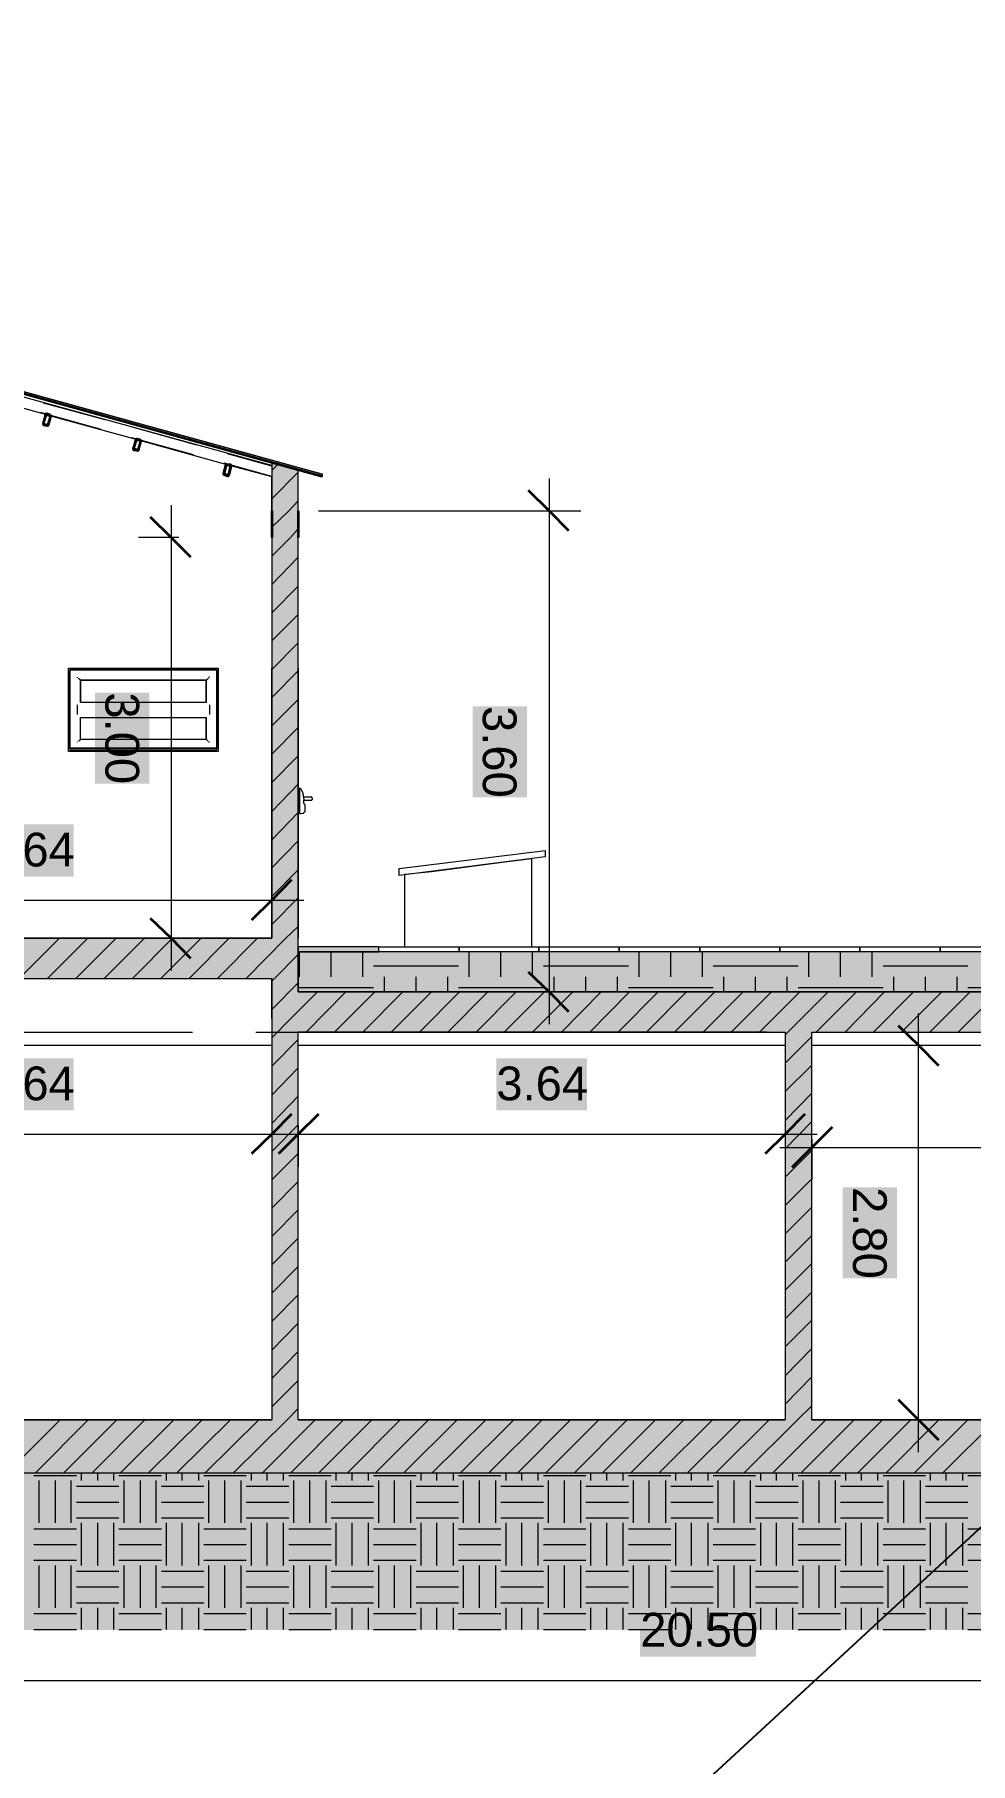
# Model space of a CAD drawing. Extents: x -187 to 52, y -9 to 65.
# Drawn here: x -132.64 to -125.65, y 44.52 to 57.44 of the extents above; entities that cross this region are included whole.
import ezdxf

# ---------------------------------------------------------------- set-up
doc = ezdxf.new("R2010")
doc.units = 0
doc.header["$MEASUREMENT"] = 0
for name, color, linetype in [('Cotas', 1, 'Continuous'), ('PDF4_Geometría', 7, 'Continuous'), ('PDF4_Texto', 7, 'Continuous')]:
    doc.layers.add(name, color=color, linetype=linetype)
doc.layers.add('PDF4_Rellenos sólidos', color=7, linetype='Continuous', true_color=0xffffff)
doc.styles.add('PDF Arial', font='arial.ttf')

msp = doc.modelspace()

# ---------------------------------------------------------------- hatches: boundary and pattern name
at = {"layer": 'PDF4_Rellenos sólidos', "transparency": 33554559}
h = msp.add_hatch(color=256, dxfattribs=at)
h.paths.add_polyline_path([(-132.558, 54.588), (-132.554, 54.583), (-132.554, 54.588)])
h.paths.add_polyline_path([(-132.554, 54.524), (-132.554, 54.528), (-132.571, 54.528)])
h.paths.add_polyline_path([(-132.524, 54.575), (-132.524, 54.566), (-132.52, 54.575)])
h.paths.add_polyline_path([(-132.575, 54.537), (-132.571, 54.533), (-132.571, 54.537)])
h.paths.add_polyline_path([(-132.567, 54.55), (-132.563, 54.562), (-132.567, 54.562)])
h.paths.add_polyline_path([(-132.571, 54.537), (-132.567, 54.55), (-132.571, 54.55)])
h.paths.add_polyline_path([(-132.529, 54.558), (-132.524, 54.554), (-132.524, 54.558)])
h.paths.add_polyline_path([(-132.516, 54.588), (-132.52, 54.588), (-132.52, 54.579)])
h.paths.add_polyline_path([(-132.563, 54.575), (-132.563, 54.566), (-132.558, 54.575)])
h.paths.add_polyline_path([(-132.533, 54.6), (-132.52, 54.596), (-132.52, 54.6)])
h.paths.add_polyline_path([(-132.533, 54.6), (-132.533, 54.605), (-132.55, 54.605)])
h = msp.add_hatch(color=256, dxfattribs=at)
h.paths.add_polyline_path([(-131.89, 54.385), (-131.89, 54.376), (-131.886, 54.385)])
h.paths.add_polyline_path([(-131.882, 54.338), (-131.882, 54.342), (-131.894, 54.342)])
h.paths.add_polyline_path([(-131.894, 54.368), (-131.89, 54.363), (-131.89, 54.368)])
h.paths.add_polyline_path([(-131.861, 54.338), (-131.861, 54.342), (-131.865, 54.342)])
h.paths.add_polyline_path([(-131.848, 54.389), (-131.844, 54.402), (-131.848, 54.402)])
h.paths.add_polyline_path([(-131.852, 54.372), (-131.848, 54.389), (-131.852, 54.389)])
h.paths.add_polyline_path([(-131.856, 54.355), (-131.852, 54.372), (-131.856, 54.372)])
h.paths.add_polyline_path([(-131.861, 54.342), (-131.856, 54.355), (-131.861, 54.355)])
h.paths.add_polyline_path([(-131.882, 54.402), (-131.877, 54.414), (-131.882, 54.414)])
h.paths.add_polyline_path([(-131.886, 54.402), (-131.886, 54.389), (-131.882, 54.402)])
h.paths.add_polyline_path([(-131.861, 54.414), (-131.848, 54.41), (-131.848, 54.414)])
h.paths.add_polyline_path([(-131.861, 54.414), (-131.861, 54.418), (-131.873, 54.418)])
h = msp.add_hatch(color=256, dxfattribs=at)
h.paths.add_polyline_path([(-131.188, 54.156), (-131.184, 54.152), (-131.184, 54.156)])
h.paths.add_polyline_path([(-131.192, 54.148), (-131.192, 54.152), (-131.205, 54.156), (-131.222, 54.156), (-131.209, 54.152)])
h.paths.add_polyline_path([(-131.188, 54.228), (-131.175, 54.224), (-131.175, 54.228)])
h.paths.add_polyline_path([(-131.226, 54.165), (-131.222, 54.16), (-131.222, 54.165)])
h.paths.add_polyline_path([(-131.209, 54.211), (-131.205, 54.224), (-131.209, 54.224)])
h.paths.add_polyline_path([(-131.213, 54.194), (-131.209, 54.211), (-131.213, 54.211)])
h.paths.add_polyline_path([(-131.218, 54.177), (-131.213, 54.194), (-131.218, 54.194)])
h.paths.add_polyline_path([(-131.222, 54.165), (-131.218, 54.177), (-131.222, 54.177)])
h = msp.add_hatch(color=256, dxfattribs=at)
h.paths.add_polyline_path([(-130.668, 54.19), (-130.681, 54.194), (-130.698, 54.199), (-130.71, 54.203), (-130.744, 54.211), (-130.757, 54.215), (-130.774, 54.22), (-130.786, 54.224), (-130.82, 54.232), (-130.833, 54.237), (-130.85, 54.241), (-130.867, 54.241), (-130.867, 53.881), (-130.668, 53.881)])
h.paths.add_polyline_path([(-130.668, 53.683), (-130.867, 53.683), (-130.867, 50.688), (-130.668, 50.688)])
for points in [[(-130.867, 53.881), (-130.867, 53.683), (-130.668, 53.683), (-130.668, 53.881)], [(-132.186, 52.524), (-132.186, 51.843), (-131.78, 51.843), (-131.78, 52.524)], [(-129.365, 52.422), (-129.365, 51.741), (-128.959, 51.741), (-128.959, 52.422)], [(-133.024, 51.538), (-133.024, 51.149), (-132.347, 51.149), (-132.347, 51.538)], [(-135.075, 50.688), (-135.075, 50.388), (-130.668, 50.388), (-130.668, 50.688)], [(-130.668, 50.625), (-130.668, 50.587), (-130.067, 50.587), (-130.067, 50.625)], [(-130.668, 50.587), (-130.668, 50.287), (-117.439, 50.287), (-117.439, 50.587)], [(-130.867, 50.388), (-130.867, 50.088), (-130.668, 50.088), (-130.668, 50.388)], [(-130.668, 50.287), (-130.668, 49.986), (-117.439, 49.986), (-117.439, 50.287)], [(-130.867, 50.088), (-130.867, 47.089), (-130.668, 47.089), (-130.668, 50.088)], [(-127.031, 49.986), (-127.031, 47.089), (-126.832, 47.089), (-126.832, 49.986)], [(-133.024, 49.792), (-133.024, 49.403), (-132.347, 49.403), (-132.347, 49.792)], [(-129.188, 49.792), (-129.188, 49.403), (-128.511, 49.403), (-128.511, 49.792)], [(-126.6, 48.828), (-126.6, 48.147), (-126.194, 48.147), (-126.194, 48.828)], [(-134.504, 47.089), (-134.504, 46.692), (-117.143, 46.692), (-117.143, 47.089)], [(-134.504, 46.692), (-134.504, 45.52), (-117.143, 45.52), (-117.143, 46.692)], [(-128.114, 45.711), (-128.114, 45.322), (-127.247, 45.322), (-127.247, 45.711)]]:
    msp.add_hatch(color=256, dxfattribs=at).paths.add_polyline_path(points)

# ---------------------------------------------------------------- linework, layer by layer
at = {"layer": 'Cotas'}
msp.add_line((-185.359, -8.873), (-104.862, 65.391), dxfattribs=at)
at = {"layer": 'PDF4_Geometría', "lineweight": 20}
for points in [[(-130.867, 53.683), (-130.867, 50.688), (-134.504, 50.688), (-134.504, 57.231)], [(-130.668, 53.881), (-130.668, 54.186), (-130.867, 54.241), (-130.867, 53.881)], [(-130.668, 50.287), (-130.668, 50.388), (-130.668, 50.688), (-130.668, 53.683)], [(-117.3, 50.688), (-117.236, 50.688), (-117.236, 50.485), (-117.143, 50.485), (-117.143, 49.986), (-117.439, 49.986), (-119.161, 49.986), (-119.161, 47.089), (-117.439, 47.089), (-117.439, 49.538), (-117.143, 49.538), (-117.143, 47.99), (-117.004, 47.99), (-115.642, 47.99), (-115.642, 48.519), (-115.342, 48.519), (-115.342, 47.99), (-115.342, 47.588), (-117.004, 47.588), (-117.143, 47.588), (-117.143, 47.089), (-117.143, 46.692), (-134.504, 46.692)], [(-134.504, 49.889), (-130.867, 49.889)], [(-130.668, 49.889), (-127.031, 49.889)], [(-126.832, 49.889), (-123.195, 49.889)]]:
    msp.add_lwpolyline(points, dxfattribs=at)
at = {"layer": 'PDF4_Geometría', "lineweight": 18}
msp.add_lwpolyline([(-130.49, 54.144), (-134.516, 55.256)], close=True, dxfattribs=at)
at = {"layer": 'PDF4_Geometría', "lineweight": 9}
for points in [[(-134.512, 55.268), (-130.49, 54.156), (-134.504, 55.264), (-130.49, 54.156)], [(-130.867, 54.22), (-134.504, 55.222)], [(-130.867, 54.241), (-134.453, 55.235), (-134.453, 55.209), (-134.453, 55.235)], [(-133.895, 54.977), (-134.504, 55.142), (-132.55, 54.6)], [(-134.453, 50.688), (-134.453, 55.125), (-134.453, 53.881), (-134.453, 53.683), (-134.453, 50.688), (-130.867, 50.688)], [(-132.11, 54.562), (-132.571, 54.685)], [(-132.14, 54.49), (-132.596, 54.617)], [(-132.546, 54.52), (-132.546, 54.524)], [(-132.537, 54.528), (-132.533, 54.533)], [(-132.52, 54.592), (-131.873, 54.414)], [(-131.45, 54.3), (-131.911, 54.427)], [(-131.425, 54.372), (-131.882, 54.499)], [(-131.848, 54.406), (-131.201, 54.228)], [(-130.867, 54.215), (-131.197, 54.308)], [(-131.175, 54.22), (-130.867, 54.139), (-131.222, 54.237)], [(-130.867, 54.182), (-130.82, 54.228)], [(-130.867, 53.97), (-130.668, 54.169)], [(-130.867, 53.881), (-130.867, 54.139)], [(-130.495, 54.139), (-130.49, 54.139), (-130.49, 54.144), (-130.49, 54.148), (-130.49, 54.152), (-130.49, 54.148), (-130.49, 54.152), (-130.49, 54.156), (-130.49, 54.152), (-130.49, 54.148), (-130.49, 54.144), (-130.495, 54.139), (-130.49, 54.144), (-130.49, 54.148), (-130.49, 54.152), (-130.49, 54.156), (-130.49, 54.152), (-130.49, 54.148), (-130.49, 54.144), (-130.495, 54.139), (-130.49, 54.144), (-130.49, 54.148), (-130.49, 54.152), (-130.49, 54.156), (-130.49, 54.152), (-130.49, 54.148), (-130.49, 54.144), (-130.49, 54.148), (-130.49, 54.152), (-130.49, 54.148), (-130.49, 54.144), (-130.49, 54.139), (-130.495, 54.139), (-130.495, 54.135)], [(-128.794, 54.122), (-128.794, 50.046)], [(-131.619, 53.924), (-131.619, 50.447)], [(-130.867, 53.759), (-130.74, 53.881), (-130.668, 53.957)], [(-130.516, 53.881), (-128.794, 53.881), (-128.558, 53.881)], [(-130.867, 53.543), (-130.727, 53.683), (-130.668, 53.746)], [(-131.56, 53.683), (-131.619, 53.683), (-131.861, 53.683)], [(-130.867, 53.683), (-130.867, 50.688), (-130.867, 52.697), (-130.668, 52.896)], [(-130.867, 53.332), (-130.668, 53.535)], [(-130.867, 53.12), (-130.668, 53.319)], [(-130.867, 52.909), (-130.668, 53.107)], [(-131.285, 52.109), (-131.277, 52.109), (-131.277, 52.693), (-132.376, 52.693), (-132.376, 52.109), (-132.372, 52.109), (-131.277, 52.109), (-131.277, 52.693), (-132.376, 52.693), (-132.372, 52.693)], [(-132.368, 52.109), (-132.376, 52.109), (-132.376, 52.693), (-131.277, 52.693), (-131.277, 52.143), (-131.277, 52.135), (-131.277, 52.131), (-131.277, 52.114), (-131.277, 52.109), (-132.376, 52.109), (-132.376, 52.114), (-132.376, 52.131), (-132.376, 52.135), (-132.376, 52.143), (-132.376, 52.693)], [(-132.317, 52.634), (-132.317, 52.638)], [(-131.345, 52.63), (-131.345, 52.625), (-131.353, 52.617), (-131.357, 52.617), (-132.296, 52.617), (-132.309, 52.625), (-132.309, 52.63)], [(-132.296, 52.613), (-132.296, 52.617), (-132.296, 52.452), (-132.296, 52.617), (-131.357, 52.617), (-131.357, 52.452), (-131.357, 52.617), (-131.357, 52.613)], [(-131.332, 52.638), (-131.336, 52.638), (-131.336, 52.634)], [(-130.867, 52.486), (-130.668, 52.685)], [(-130.668, 52.697), (-130.668, 50.688)], [(-132.296, 52.452), (-131.353, 52.452)], [(-130.867, 52.274), (-130.668, 52.473)], [(-132.317, 52.359), (-132.317, 52.431)], [(-132.309, 52.16), (-132.309, 52.164), (-132.296, 52.173), (-132.296, 52.338)], [(-131.357, 52.177), (-131.357, 52.173), (-131.357, 52.338), (-131.357, 52.173), (-132.296, 52.173), (-132.296, 52.338), (-131.353, 52.338)], [(-131.332, 52.431), (-131.332, 52.359)], [(-130.867, 52.063), (-130.668, 52.262)], [(-132.376, 52.114), (-132.376, 52.109), (-132.376, 52.097), (-131.277, 52.097), (-131.277, 52.109), (-131.277, 52.114)], [(-132.376, 52.097), (-131.277, 52.097)], [(-132.317, 52.152), (-132.317, 52.156)], [(-131.345, 52.16), (-131.345, 52.164), (-131.353, 52.173), (-131.357, 52.173), (-132.296, 52.173), (-132.296, 52.177)], [(-131.332, 52.152), (-131.336, 52.152), (-131.336, 52.156)], [(-130.867, 51.851), (-130.668, 52.05)], [(-130.867, 51.636), (-130.668, 51.839)], [(-130.63, 51.741), (-130.626, 51.72)], [(-130.867, 51.424), (-130.668, 51.627)], [(-130.867, 51.213), (-130.668, 51.416)], [(-129.873, 50.625), (-129.873, 51.166), (-129.674, 51.187), (-129.124, 51.259), (-128.926, 51.285), (-128.926, 50.625)], [(-130.867, 51.001), (-130.668, 51.2)], [(-128.926, 51.187), (-128.926, 50.887)], [(-130.867, 51.035), (-130.867, 50.972), (-130.867, 50.735)], [(-134.745, 50.972), (-130.626, 50.972)], [(-130.867, 50.79), (-130.668, 50.989)], [(-131.057, 50.388), (-130.761, 50.688), (-130.668, 50.777)], [(-132.753, 50.388), (-132.453, 50.688)], [(-132.541, 50.388), (-132.241, 50.688)], [(-132.33, 50.388), (-132.03, 50.688)], [(-132.118, 50.388), (-131.818, 50.688)], [(-131.907, 50.388), (-131.607, 50.688)], [(-131.56, 50.688), (-131.619, 50.688), (-131.861, 50.688)], [(-131.696, 50.388), (-131.395, 50.688)], [(-131.484, 50.388), (-131.184, 50.688)], [(-131.273, 50.388), (-130.972, 50.688)], [(-130.867, 50.367), (-130.846, 50.388), (-130.668, 50.566)], [(-130.867, 50.088), (-130.867, 50.388)], [(-130.867, 50.156), (-130.668, 50.354)], [(-130.867, 49.944), (-130.723, 50.088), (-130.668, 50.143), (-130.524, 50.287)], [(-117.439, 50.287), (-130.668, 50.287)], [(-130.609, 49.986), (-130.313, 50.287)], [(-130.397, 49.986), (-130.097, 50.287)], [(-130.186, 49.986), (-129.886, 50.287)], [(-129.974, 49.986), (-129.674, 50.287)], [(-129.763, 49.986), (-129.463, 50.287)], [(-129.551, 49.986), (-129.251, 50.287)], [(-129.34, 49.986), (-129.04, 50.287)], [(-129.129, 49.986), (-128.828, 50.287)], [(-128.735, 50.287), (-128.794, 50.287), (-129.035, 50.287)], [(-128.917, 49.986), (-128.617, 50.287)], [(-128.701, 49.986), (-128.405, 50.287)], [(-128.49, 49.986), (-128.194, 50.287)], [(-128.278, 49.986), (-127.978, 50.287)], [(-128.067, 49.986), (-127.767, 50.287)], [(-127.856, 49.986), (-127.555, 50.287)], [(-127.644, 49.986), (-127.344, 50.287)], [(-127.433, 49.986), (-127.132, 50.287)], [(-127.221, 49.986), (-126.921, 50.287)], [(-127.031, 49.965), (-127.01, 49.986), (-126.709, 50.287)], [(-126.832, 49.986), (-123.195, 49.986), (-122.895, 50.287)], [(-126.798, 49.986), (-126.498, 50.287)], [(-126.583, 49.986), (-126.287, 50.287)], [(-126.371, 49.986), (-126.071, 50.287)], [(-126.16, 49.986), (-125.859, 50.287)], [(-125.948, 49.986), (-125.648, 50.287)], [(-125.737, 49.986), (-125.437, 50.287)], [(-126.033, 46.848), (-126.033, 50.126)], [(-133.045, 49.986), (-131.459, 49.986)], [(-130.985, 49.986), (-130.351, 49.986)], [(-127.166, 49.986), (-130.668, 49.986)], [(-129.873, 49.986), (-128.287, 49.986)], [(-127.813, 49.986), (-127.179, 49.986)], [(-126.701, 49.986), (-125.115, 49.986)], [(-130.867, 49.733), (-130.668, 49.931)], [(-127.031, 49.754), (-126.832, 49.953)], [(-126.096, 49.889), (-126.033, 49.889), (-125.796, 49.889)], [(-127.031, 49.542), (-126.832, 49.741)], [(-130.867, 49.517), (-130.668, 49.72)], [(-130.867, 49.305), (-130.668, 49.508)], [(-127.031, 49.327), (-126.832, 49.53)], [(-134.745, 49.225), (-130.626, 49.225)], [(-130.909, 49.225), (-126.79, 49.225)], [(-130.867, 49.094), (-130.668, 49.293)], [(-130.867, 49.289), (-130.867, 49.225), (-130.867, 48.984)], [(-130.668, 49.289), (-130.668, 49.225), (-130.668, 48.984)], [(-127.031, 49.115), (-126.832, 49.318)], [(-127.031, 49.289), (-127.031, 49.225), (-127.031, 48.984)], [(-127.069, 49.124), (-122.954, 49.124)], [(-127.031, 48.904), (-126.832, 49.102)], [(-126.832, 49.187), (-126.832, 49.124), (-126.832, 48.887)], [(-130.867, 48.883), (-130.668, 49.081)], [(-130.867, 48.671), (-130.668, 48.87)], [(-127.031, 48.692), (-126.832, 48.891)], [(-130.867, 48.46), (-130.668, 48.658)], [(-127.031, 48.481), (-126.832, 48.68)], [(-130.867, 48.248), (-130.668, 48.447)], [(-127.031, 48.269), (-126.832, 48.468)], [(-130.867, 48.037), (-130.668, 48.236)], [(-127.031, 48.058), (-126.832, 48.257)], [(-130.867, 47.825), (-130.668, 48.024)], [(-127.031, 47.846), (-126.832, 48.045)], [(-130.867, 47.61), (-130.668, 47.813)], [(-127.031, 47.635), (-126.832, 47.834)], [(-130.867, 47.398), (-130.668, 47.601)], [(-127.031, 47.419), (-126.832, 47.622)], [(-127.031, 47.208), (-126.832, 47.411)], [(-130.867, 47.187), (-130.668, 47.385)], [(-131.154, 46.692), (-130.752, 47.089), (-130.668, 47.174)], [(-127.34, 46.692), (-126.938, 47.089), (-126.832, 47.195)], [(-134.504, 47.089), (-130.867, 47.089)], [(-132.846, 46.692), (-132.448, 47.089)], [(-132.634, 46.692), (-132.237, 47.089)], [(-132.423, 46.692), (-132.025, 47.089)], [(-132.212, 46.692), (-131.814, 47.089)], [(-132, 46.692), (-131.598, 47.089)], [(-131.789, 46.692), (-131.387, 47.089)], [(-131.577, 46.692), (-131.175, 47.089)], [(-131.366, 46.692), (-130.964, 47.089)], [(-130.939, 46.692), (-130.541, 47.089)], [(-130.727, 46.692), (-130.33, 47.089)], [(-130.668, 47.089), (-127.031, 47.089)], [(-130.516, 46.692), (-130.118, 47.089)], [(-130.304, 46.692), (-129.907, 47.089)], [(-130.093, 46.692), (-129.695, 47.089)], [(-129.881, 46.692), (-129.48, 47.089)], [(-129.67, 46.692), (-129.268, 47.089)], [(-129.458, 46.692), (-129.057, 47.089)], [(-129.247, 46.692), (-128.845, 47.089)], [(-129.031, 46.692), (-128.634, 47.089)], [(-128.82, 46.692), (-128.422, 47.089)], [(-128.608, 46.692), (-128.211, 47.089)], [(-128.397, 46.692), (-127.999, 47.089)], [(-128.185, 46.692), (-127.788, 47.089)], [(-127.974, 46.692), (-127.572, 47.089)], [(-127.763, 46.692), (-127.361, 47.089)], [(-127.551, 46.692), (-127.149, 47.089)], [(-127.124, 46.692), (-126.726, 47.089)], [(-126.912, 46.692), (-126.515, 47.089)], [(-126.832, 47.089), (-123.195, 47.089)], [(-126.701, 46.692), (-126.304, 47.089)], [(-126.49, 46.692), (-126.092, 47.089)], [(-126.278, 46.692), (-125.881, 47.089)], [(-126.096, 47.089), (-126.033, 47.089), (-125.796, 47.089)], [(-126.067, 46.692), (-125.665, 47.089)], [(-125.855, 46.692), (-125.453, 47.089)], [(-117.143, 46.692), (-126.481, 46.692), (-134.504, 46.692)], [(-138.158, 45.144), (-117.203, 45.144)]]:
    msp.add_lwpolyline(points, dxfattribs=at)
for points in [[(-130.495, 54.135), (-134.504, 55.247)], [(-130.495, 54.139), (-130.49, 54.139), (-130.49, 54.144), (-130.49, 54.148), (-130.49, 54.152), (-130.49, 54.148), (-130.49, 54.144), (-130.49, 54.139)], [(-130.867, 53.881), (-130.867, 53.683)], [(-130.668, 53.881), (-130.668, 53.683)], [(-131.268, 52.706), (-131.268, 52.084), (-132.385, 52.084), (-132.385, 52.706)], [(-130.867, 52.706), (-130.867, 52.084)], [(-130.668, 52.084), (-130.668, 52.706)], [(-132.376, 52.109), (-131.277, 52.109)], [(-132.376, 52.109), (-131.277, 52.109)], [(-130.63, 51.623), (-130.626, 51.623), (-130.626, 51.627), (-130.621, 51.631), (-130.617, 51.636), (-130.617, 51.661), (-130.617, 51.686), (-130.626, 51.695), (-130.626, 51.708), (-130.626, 51.72), (-130.575, 51.72), (-130.571, 51.72), (-130.566, 51.72), (-130.566, 51.725), (-130.562, 51.725), (-130.562, 51.729), (-130.562, 51.733), (-130.562, 51.737), (-130.566, 51.737), (-130.566, 51.741), (-130.571, 51.741), (-130.575, 51.741), (-130.63, 51.741), (-130.63, 51.758), (-130.634, 51.775), (-130.638, 51.788), (-130.647, 51.801), (-130.659, 51.809), (-130.659, 51.619), (-130.647, 51.619)], [(-129.915, 51.158), (-129.915, 51.209), (-128.824, 51.344), (-128.824, 51.297)], [(-130.067, 50.587), (-130.067, 50.625), (-129.467, 50.625), (-129.467, 50.587)], [(-129.467, 50.587), (-129.467, 50.625), (-128.871, 50.625), (-128.871, 50.587)], [(-128.871, 50.587), (-128.871, 50.625), (-128.27, 50.625), (-128.27, 50.587)], [(-128.27, 50.587), (-128.27, 50.625), (-127.669, 50.625), (-127.669, 50.587)], [(-127.669, 50.587), (-127.669, 50.625), (-127.069, 50.625), (-127.069, 50.587)], [(-127.069, 50.587), (-127.069, 50.625), (-126.473, 50.625), (-126.473, 50.587)], [(-126.473, 50.587), (-126.473, 50.625), (-125.872, 50.625), (-125.872, 50.587)], [(-125.872, 50.587), (-125.872, 50.625), (-125.272, 50.625), (-125.272, 50.587)]]:
    msp.add_lwpolyline(points, close=True, dxfattribs=at)
at = {"layer": 'PDF4_Geometría', "lineweight": 35}
for points in [[(-132.537, 54.524), (-132.516, 54.588), (-132.516, 54.592), (-132.52, 54.592), (-132.52, 54.596), (-132.55, 54.605), (-132.554, 54.605), (-132.554, 54.6), (-132.575, 54.533), (-132.575, 54.528), (-132.571, 54.528), (-132.571, 54.524), (-132.541, 54.52), (-132.537, 54.52)], [(-132.554, 54.596), (-132.554, 54.6), (-132.55, 54.6), (-132.52, 54.592), (-132.52, 54.588), (-132.537, 54.524), (-132.541, 54.52), (-132.567, 54.528), (-132.571, 54.528), (-132.571, 54.533)], [(-131.861, 54.338), (-131.844, 54.402), (-131.844, 54.406), (-131.848, 54.41), (-131.873, 54.418), (-131.877, 54.418), (-131.877, 54.414), (-131.882, 54.414), (-131.899, 54.347), (-131.899, 54.342), (-131.899, 54.338), (-131.894, 54.338), (-131.869, 54.334), (-131.869, 54.33), (-131.865, 54.334), (-131.861, 54.334)], [(-131.877, 54.41), (-131.877, 54.414), (-131.873, 54.414), (-131.848, 54.406), (-131.848, 54.402), (-131.865, 54.338), (-131.865, 54.334), (-131.869, 54.334), (-131.894, 54.342), (-131.899, 54.342), (-131.899, 54.347)], [(-131.188, 54.148), (-131.171, 54.215), (-131.167, 54.215), (-131.171, 54.22), (-131.171, 54.224), (-131.175, 54.224), (-131.201, 54.228), (-131.205, 54.228), (-131.209, 54.224), (-131.226, 54.16), (-131.226, 54.156), (-131.222, 54.152), (-131.197, 54.144), (-131.192, 54.144)], [(-131.205, 54.224), (-131.205, 54.228), (-131.201, 54.228), (-131.175, 54.22), (-131.171, 54.22), (-131.171, 54.215), (-131.188, 54.152), (-131.192, 54.148), (-131.222, 54.156), (-131.222, 54.16)]]:
    msp.add_lwpolyline(points, close=True, dxfattribs=at)
for points in [[(-128.646, 53.733), (-128.794, 53.881), (-128.947, 54.034)], [(-130.867, 53.881), (-130.867, 53.683)], [(-130.668, 53.881), (-130.668, 53.683)], [(-131.471, 53.535), (-131.619, 53.683), (-131.772, 53.835)], [(-130.719, 51.124), (-130.867, 50.972), (-131.019, 50.824)], [(-131.471, 50.536), (-131.619, 50.688), (-131.772, 50.836)], [(-128.646, 50.139), (-128.794, 50.287), (-128.947, 50.435)], [(-126.185, 50.037), (-126.033, 49.889), (-125.885, 49.737)], [(-130.719, 49.373), (-130.867, 49.225), (-131.019, 49.077)], [(-130.516, 49.373), (-130.668, 49.225), (-130.816, 49.077)], [(-126.883, 49.373), (-127.031, 49.225), (-127.179, 49.077)], [(-126.68, 49.276), (-126.832, 49.124), (-126.98, 48.976)], [(-126.185, 47.242), (-126.033, 47.089), (-125.885, 46.941)]]:
    msp.add_lwpolyline(points, dxfattribs=at)
at = {"layer": 'PDF4_Geometría', "lineweight": 20}
for points in [[(-130.668, 50.625), (-130.668, 50.587), (-130.067, 50.587), (-130.067, 50.625)], [(-130.867, 50.088), (-130.867, 47.089), (-134.504, 47.089), (-134.504, 50.287), (-134.504, 50.388), (-130.867, 50.388)], [(-130.668, 47.089), (-130.668, 49.986), (-127.031, 49.986), (-127.031, 47.089)], [(-126.832, 47.089), (-126.832, 49.986), (-123.195, 49.986), (-123.195, 47.089)]]:
    msp.add_lwpolyline(points, close=True, dxfattribs=at)
at = {"layer": 'PDF4_Geometría', "color": 9, "lineweight": 9, "true_color": 0xc0c0c0}
msp.add_lwpolyline([(-117.439, 50.287), (-117.439, 50.587), (-130.668, 50.587), (-130.668, 50.287)], close=True, dxfattribs=at)
for points in [[(-130.659, 50.401), (-130.659, 50.587)], [(-130.423, 50.401), (-130.423, 50.587)], [(-130.186, 50.401), (-130.186, 50.587)], [(-129.391, 50.401), (-129.391, 50.587)], [(-129.154, 50.401), (-129.154, 50.587)], [(-128.917, 50.401), (-128.917, 50.587)], [(-128.122, 50.401), (-128.122, 50.587)], [(-127.885, 50.401), (-127.885, 50.587)], [(-127.648, 50.401), (-127.648, 50.587)], [(-126.853, 50.401), (-126.853, 50.587)], [(-126.616, 50.401), (-126.616, 50.587)], [(-126.38, 50.401), (-126.38, 50.587)], [(-130.105, 50.481), (-129.471, 50.481)], [(-130.025, 50.287), (-130.025, 50.401)], [(-129.788, 50.287), (-129.788, 50.401)], [(-129.551, 50.287), (-129.551, 50.401)], [(-128.837, 50.481), (-128.202, 50.481)], [(-128.756, 50.287), (-128.756, 50.401)], [(-128.52, 50.287), (-128.52, 50.401)], [(-128.283, 50.287), (-128.283, 50.401)], [(-127.568, 50.481), (-126.934, 50.481)], [(-127.488, 50.287), (-127.488, 50.401)], [(-127.251, 50.287), (-127.251, 50.401)], [(-127.014, 50.287), (-127.014, 50.401)], [(-126.299, 50.481), (-125.665, 50.481)], [(-126.219, 50.287), (-126.219, 50.401)], [(-125.982, 50.287), (-125.982, 50.401)], [(-125.745, 50.287), (-125.745, 50.401)], [(-130.668, 50.32), (-130.105, 50.32)], [(-129.471, 50.32), (-128.837, 50.32)], [(-128.202, 50.32), (-127.568, 50.32)], [(-126.934, 50.32), (-126.299, 50.32)], [(-125.665, 50.32), (-125.031, 50.32)], [(-117.143, 46.692), (-126.481, 46.692), (-134.504, 46.692)], [(-132.643, 46.675), (-132.326, 46.675)], [(-132.605, 46.32), (-132.605, 46.637)], [(-132.482, 46.32), (-132.482, 46.637)], [(-132.364, 46.32), (-132.364, 46.637)], [(-132.288, 46.637), (-132.288, 46.692)], [(-132.165, 46.637), (-132.165, 46.692)], [(-132.047, 46.637), (-132.047, 46.692)], [(-132.009, 46.675), (-131.691, 46.675)], [(-131.97, 46.32), (-131.97, 46.637)], [(-131.848, 46.32), (-131.848, 46.637)], [(-131.729, 46.32), (-131.729, 46.637)], [(-131.653, 46.637), (-131.653, 46.692)], [(-131.535, 46.637), (-131.535, 46.692)], [(-131.412, 46.637), (-131.412, 46.692)], [(-131.374, 46.675), (-131.057, 46.675)], [(-131.336, 46.32), (-131.336, 46.637)], [(-131.218, 46.32), (-131.218, 46.637)], [(-131.095, 46.32), (-131.095, 46.637)], [(-131.019, 46.637), (-131.019, 46.692)], [(-130.901, 46.637), (-130.901, 46.692)], [(-130.778, 46.637), (-130.778, 46.692)], [(-130.74, 46.675), (-130.423, 46.675)], [(-130.702, 46.32), (-130.702, 46.637)], [(-130.583, 46.32), (-130.583, 46.637)], [(-130.461, 46.32), (-130.461, 46.637)], [(-130.385, 46.637), (-130.385, 46.692)], [(-130.266, 46.637), (-130.266, 46.692)], [(-130.144, 46.637), (-130.144, 46.692)], [(-130.105, 46.675), (-129.788, 46.675)], [(-130.067, 46.32), (-130.067, 46.637)], [(-129.949, 46.32), (-129.949, 46.637)], [(-129.826, 46.32), (-129.826, 46.637)], [(-129.75, 46.637), (-129.75, 46.692)], [(-129.632, 46.637), (-129.632, 46.692)], [(-129.509, 46.637), (-129.509, 46.692)], [(-129.471, 46.675), (-129.154, 46.675)], [(-129.433, 46.32), (-129.433, 46.637)], [(-129.315, 46.32), (-129.315, 46.637)], [(-129.192, 46.32), (-129.192, 46.637)], [(-129.116, 46.637), (-129.116, 46.692)], [(-128.997, 46.637), (-128.997, 46.692)], [(-128.875, 46.637), (-128.875, 46.692)], [(-128.837, 46.675), (-128.52, 46.675)], [(-128.799, 46.32), (-128.799, 46.637)], [(-128.68, 46.32), (-128.68, 46.637)], [(-128.558, 46.32), (-128.558, 46.637)], [(-128.481, 46.637), (-128.481, 46.692)], [(-128.363, 46.637), (-128.363, 46.692)], [(-128.24, 46.637), (-128.24, 46.692)], [(-128.202, 46.675), (-127.885, 46.675)], [(-128.164, 46.32), (-128.164, 46.637)], [(-128.046, 46.32), (-128.046, 46.637)], [(-127.923, 46.32), (-127.923, 46.637)], [(-127.847, 46.637), (-127.847, 46.692)], [(-127.729, 46.637), (-127.729, 46.692)], [(-127.606, 46.637), (-127.606, 46.692)], [(-127.568, 46.675), (-127.251, 46.675)], [(-127.53, 46.32), (-127.53, 46.637)], [(-127.412, 46.32), (-127.412, 46.637)], [(-127.289, 46.32), (-127.289, 46.637)], [(-127.213, 46.637), (-127.213, 46.692)], [(-127.094, 46.637), (-127.094, 46.692)], [(-126.972, 46.637), (-126.972, 46.692)], [(-126.934, 46.675), (-126.616, 46.675)], [(-126.896, 46.32), (-126.896, 46.637)], [(-126.777, 46.32), (-126.777, 46.637)], [(-126.655, 46.32), (-126.655, 46.637)], [(-126.578, 46.637), (-126.578, 46.692)], [(-126.46, 46.637), (-126.46, 46.692)], [(-126.337, 46.637), (-126.337, 46.692)], [(-126.299, 46.675), (-125.982, 46.675)], [(-126.261, 46.32), (-126.261, 46.637)], [(-126.143, 46.32), (-126.143, 46.637)], [(-126.02, 46.32), (-126.02, 46.637)], [(-125.944, 46.637), (-125.944, 46.692)], [(-125.826, 46.637), (-125.826, 46.692)], [(-125.703, 46.637), (-125.703, 46.692)], [(-125.665, 46.675), (-125.348, 46.675)], [(-132.326, 46.595), (-132.009, 46.595)], [(-131.691, 46.595), (-131.374, 46.595)], [(-131.057, 46.595), (-130.74, 46.595)], [(-130.423, 46.595), (-130.105, 46.595)], [(-129.788, 46.595), (-129.471, 46.595)], [(-129.154, 46.595), (-128.837, 46.595)], [(-128.52, 46.595), (-128.202, 46.595)], [(-127.885, 46.595), (-127.568, 46.595)], [(-127.251, 46.595), (-126.934, 46.595)], [(-126.616, 46.595), (-126.299, 46.595)], [(-125.982, 46.595), (-125.665, 46.595)], [(-132.326, 46.476), (-132.009, 46.476)], [(-131.691, 46.476), (-131.374, 46.476)], [(-131.057, 46.476), (-130.74, 46.476)], [(-130.423, 46.476), (-130.105, 46.476)], [(-129.788, 46.476), (-129.471, 46.476)], [(-129.154, 46.476), (-128.837, 46.476)], [(-128.52, 46.476), (-128.202, 46.476)], [(-127.885, 46.476), (-127.568, 46.476)], [(-127.251, 46.476), (-126.934, 46.476)], [(-126.616, 46.476), (-126.299, 46.476)], [(-125.982, 46.476), (-125.665, 46.476)], [(-132.643, 46.277), (-132.326, 46.277)], [(-132.326, 46.358), (-132.009, 46.358)], [(-132.288, 46.003), (-132.288, 46.32)], [(-132.165, 46.003), (-132.165, 46.32)], [(-132.047, 46.003), (-132.047, 46.32)], [(-132.009, 46.277), (-131.691, 46.277)], [(-131.691, 46.358), (-131.374, 46.358)], [(-131.653, 46.003), (-131.653, 46.32)], [(-131.535, 46.003), (-131.535, 46.32)], [(-131.412, 46.003), (-131.412, 46.32)], [(-131.374, 46.277), (-131.057, 46.277)], [(-131.057, 46.358), (-130.74, 46.358)], [(-131.019, 46.003), (-131.019, 46.32)], [(-130.901, 46.003), (-130.901, 46.32)], [(-130.778, 46.003), (-130.778, 46.32)], [(-130.74, 46.277), (-130.423, 46.277)], [(-130.423, 46.358), (-130.105, 46.358)], [(-130.385, 46.003), (-130.385, 46.32)], [(-130.266, 46.003), (-130.266, 46.32)], [(-130.144, 46.003), (-130.144, 46.32)], [(-130.105, 46.277), (-129.788, 46.277)], [(-129.788, 46.358), (-129.471, 46.358)], [(-129.75, 46.003), (-129.75, 46.32)], [(-129.632, 46.003), (-129.632, 46.32)], [(-129.509, 46.003), (-129.509, 46.32)], [(-129.471, 46.277), (-129.154, 46.277)], [(-129.154, 46.358), (-128.837, 46.358)], [(-129.116, 46.003), (-129.116, 46.32)], [(-128.997, 46.003), (-128.997, 46.32)], [(-128.875, 46.003), (-128.875, 46.32)], [(-128.837, 46.277), (-128.52, 46.277)], [(-128.52, 46.358), (-128.202, 46.358)], [(-128.481, 46.003), (-128.481, 46.32)], [(-128.363, 46.003), (-128.363, 46.32)], [(-128.24, 46.003), (-128.24, 46.32)], [(-128.202, 46.277), (-127.885, 46.277)], [(-127.885, 46.358), (-127.568, 46.358)], [(-127.847, 46.003), (-127.847, 46.32)], [(-127.729, 46.003), (-127.729, 46.32)], [(-127.606, 46.003), (-127.606, 46.32)], [(-127.568, 46.277), (-127.251, 46.277)], [(-127.251, 46.358), (-126.934, 46.358)], [(-127.213, 46.003), (-127.213, 46.32)], [(-127.094, 46.003), (-127.094, 46.32)], [(-126.972, 46.003), (-126.972, 46.32)], [(-126.934, 46.277), (-126.616, 46.277)], [(-126.616, 46.358), (-126.299, 46.358)], [(-126.578, 46.003), (-126.578, 46.32)], [(-126.46, 46.003), (-126.46, 46.32)], [(-126.337, 46.003), (-126.337, 46.32)], [(-126.299, 46.277), (-125.982, 46.277)], [(-125.982, 46.358), (-125.665, 46.358)], [(-125.944, 46.003), (-125.944, 46.32)], [(-125.826, 46.003), (-125.826, 46.32)], [(-125.703, 46.003), (-125.703, 46.32)], [(-125.665, 46.277), (-125.348, 46.277)], [(-132.643, 46.159), (-132.326, 46.159)], [(-132.009, 46.159), (-131.691, 46.159)], [(-131.374, 46.159), (-131.057, 46.159)], [(-130.74, 46.159), (-130.423, 46.159)], [(-130.105, 46.159), (-129.788, 46.159)], [(-129.471, 46.159), (-129.154, 46.159)], [(-128.837, 46.159), (-128.52, 46.159)], [(-128.202, 46.159), (-127.885, 46.159)], [(-127.568, 46.159), (-127.251, 46.159)], [(-126.934, 46.159), (-126.616, 46.159)], [(-126.299, 46.159), (-125.982, 46.159)], [(-125.665, 46.159), (-125.348, 46.159)], [(-132.643, 46.041), (-132.326, 46.041)], [(-132.605, 45.685), (-132.605, 46.003)], [(-132.482, 45.685), (-132.482, 46.003)], [(-132.364, 45.685), (-132.364, 46.003)], [(-132.009, 46.041), (-131.691, 46.041)], [(-131.97, 45.685), (-131.97, 46.003)], [(-131.848, 45.685), (-131.848, 46.003)], [(-131.729, 45.685), (-131.729, 46.003)], [(-131.374, 46.041), (-131.057, 46.041)], [(-131.336, 45.685), (-131.336, 46.003)], [(-131.218, 45.685), (-131.218, 46.003)], [(-131.095, 45.685), (-131.095, 46.003)], [(-130.74, 46.041), (-130.423, 46.041)], [(-130.702, 45.685), (-130.702, 46.003)], [(-130.583, 45.685), (-130.583, 46.003)], [(-130.461, 45.685), (-130.461, 46.003)], [(-130.105, 46.041), (-129.788, 46.041)], [(-130.067, 45.685), (-130.067, 46.003)], [(-129.949, 45.685), (-129.949, 46.003)], [(-129.826, 45.685), (-129.826, 46.003)], [(-129.471, 46.041), (-129.154, 46.041)], [(-129.433, 45.685), (-129.433, 46.003)], [(-129.315, 45.685), (-129.315, 46.003)], [(-129.192, 45.685), (-129.192, 46.003)], [(-128.837, 46.041), (-128.52, 46.041)], [(-128.799, 45.685), (-128.799, 46.003)], [(-128.68, 45.685), (-128.68, 46.003)], [(-128.558, 45.685), (-128.558, 46.003)], [(-128.202, 46.041), (-127.885, 46.041)], [(-128.164, 45.685), (-128.164, 46.003)], [(-128.046, 45.685), (-128.046, 46.003)], [(-127.923, 45.685), (-127.923, 46.003)], [(-127.568, 46.041), (-127.251, 46.041)], [(-127.53, 45.685), (-127.53, 46.003)], [(-127.412, 45.685), (-127.412, 46.003)], [(-127.289, 45.685), (-127.289, 46.003)], [(-126.934, 46.041), (-126.616, 46.041)], [(-126.896, 45.685), (-126.896, 46.003)], [(-126.777, 45.685), (-126.777, 46.003)], [(-126.655, 45.685), (-126.655, 46.003)], [(-126.299, 46.041), (-125.982, 46.041)], [(-126.261, 45.685), (-126.261, 46.003)], [(-126.143, 45.685), (-126.143, 46.003)], [(-126.02, 45.685), (-126.02, 46.003)], [(-125.665, 46.041), (-125.348, 46.041)], [(-132.326, 45.96), (-132.009, 45.96)], [(-131.691, 45.96), (-131.374, 45.96)], [(-131.057, 45.96), (-130.74, 45.96)], [(-130.423, 45.96), (-130.105, 45.96)], [(-129.788, 45.96), (-129.471, 45.96)], [(-129.154, 45.96), (-128.837, 45.96)], [(-128.52, 45.96), (-128.202, 45.96)], [(-127.885, 45.96), (-127.568, 45.96)], [(-127.251, 45.96), (-126.934, 45.96)], [(-126.616, 45.96), (-126.299, 45.96)], [(-125.982, 45.96), (-125.665, 45.96)], [(-132.326, 45.842), (-132.009, 45.842)], [(-132.326, 45.723), (-132.009, 45.723)], [(-131.691, 45.842), (-131.374, 45.842)], [(-131.691, 45.723), (-131.374, 45.723)], [(-131.057, 45.842), (-130.74, 45.842)], [(-131.057, 45.723), (-130.74, 45.723)], [(-130.423, 45.842), (-130.105, 45.842)], [(-130.423, 45.723), (-130.105, 45.723)], [(-129.788, 45.842), (-129.471, 45.842)], [(-129.788, 45.723), (-129.471, 45.723)], [(-129.154, 45.842), (-128.837, 45.842)], [(-129.154, 45.723), (-128.837, 45.723)], [(-128.52, 45.842), (-128.202, 45.842)], [(-128.52, 45.723), (-128.202, 45.723)], [(-127.885, 45.842), (-127.568, 45.842)], [(-127.885, 45.723), (-127.568, 45.723)], [(-127.251, 45.842), (-126.934, 45.842)], [(-127.251, 45.723), (-126.934, 45.723)], [(-126.616, 45.842), (-126.299, 45.842)], [(-126.616, 45.723), (-126.299, 45.723)], [(-125.982, 45.842), (-125.665, 45.842)], [(-125.982, 45.723), (-125.665, 45.723)], [(-132.643, 45.643), (-132.326, 45.643)], [(-132.288, 45.525), (-132.288, 45.685)], [(-132.165, 45.525), (-132.165, 45.685)], [(-132.047, 45.525), (-132.047, 45.685)], [(-132.009, 45.643), (-131.691, 45.643)], [(-131.653, 45.525), (-131.653, 45.685)], [(-131.535, 45.525), (-131.535, 45.685)], [(-131.412, 45.525), (-131.412, 45.685)], [(-131.374, 45.643), (-131.057, 45.643)], [(-131.019, 45.525), (-131.019, 45.685)], [(-130.901, 45.525), (-130.901, 45.685)], [(-130.778, 45.525), (-130.778, 45.685)], [(-130.74, 45.643), (-130.423, 45.643)], [(-130.385, 45.525), (-130.385, 45.685)], [(-130.266, 45.525), (-130.266, 45.685)], [(-130.144, 45.525), (-130.144, 45.685)], [(-130.105, 45.643), (-129.788, 45.643)], [(-129.75, 45.525), (-129.75, 45.685)], [(-129.632, 45.525), (-129.632, 45.685)], [(-129.509, 45.525), (-129.509, 45.685)], [(-129.471, 45.643), (-129.154, 45.643)], [(-129.116, 45.525), (-129.116, 45.685)], [(-128.997, 45.525), (-128.997, 45.685)], [(-128.875, 45.525), (-128.875, 45.685)], [(-128.837, 45.643), (-128.52, 45.643)], [(-128.481, 45.525), (-128.481, 45.685)], [(-128.363, 45.525), (-128.363, 45.685)], [(-128.24, 45.525), (-128.24, 45.685)], [(-128.202, 45.643), (-127.885, 45.643)], [(-127.847, 45.525), (-127.847, 45.685)], [(-127.729, 45.525), (-127.729, 45.685)], [(-127.606, 45.525), (-127.606, 45.685)], [(-127.568, 45.643), (-127.251, 45.643)], [(-127.213, 45.525), (-127.213, 45.685)], [(-127.094, 45.525), (-127.094, 45.685)], [(-126.972, 45.525), (-126.972, 45.685)], [(-126.934, 45.643), (-126.616, 45.643)], [(-126.578, 45.525), (-126.578, 45.685)], [(-126.46, 45.525), (-126.46, 45.685)], [(-126.337, 45.525), (-126.337, 45.685)], [(-126.299, 45.643), (-125.982, 45.643)], [(-125.944, 45.525), (-125.944, 45.685)], [(-125.826, 45.525), (-125.826, 45.685)], [(-125.703, 45.525), (-125.703, 45.685)], [(-125.665, 45.643), (-125.348, 45.643)], [(-132.643, 45.525), (-132.326, 45.525)], [(-132.009, 45.525), (-131.691, 45.525)], [(-131.374, 45.525), (-131.057, 45.525)], [(-130.74, 45.525), (-130.423, 45.525)], [(-130.105, 45.525), (-129.788, 45.525)], [(-129.471, 45.525), (-129.154, 45.525)], [(-128.837, 45.525), (-128.52, 45.525)], [(-128.202, 45.525), (-127.885, 45.525)], [(-127.568, 45.525), (-127.251, 45.525)], [(-126.934, 45.525), (-126.616, 45.525)], [(-126.299, 45.525), (-125.982, 45.525)], [(-125.665, 45.525), (-125.348, 45.525)]]:
    msp.add_lwpolyline(points, dxfattribs=at)

# ---------------------------------------------------------------- texts
at = {"layer": 'PDF4_Texto', "char_height": 0.252, "attachment_point": 7, "rotation": 270, "style": 'PDF Arial'}
for s, insert in [('3.00', (-132.113, 52.525)), ('3.60', (-129.293, 52.423)), ('2.80', (-126.527, 48.829))]:
    msp.add_mtext(s, dxfattribs=dict(at, insert=insert))
at = {"layer": 'PDF4_Texto', "char_height": 0.252, "attachment_point": 7, "style": 'PDF Arial'}
for s, insert in [('3.64', (-133.023, 51.221)), ('3.64', (-133.023, 49.474)), ('3.64', (-129.188, 49.474)), ('20.50', (-128.113, 45.393))]:
    msp.add_mtext(s, dxfattribs=dict(at, insert=insert))

doc.saveas('drawing.dxf')
